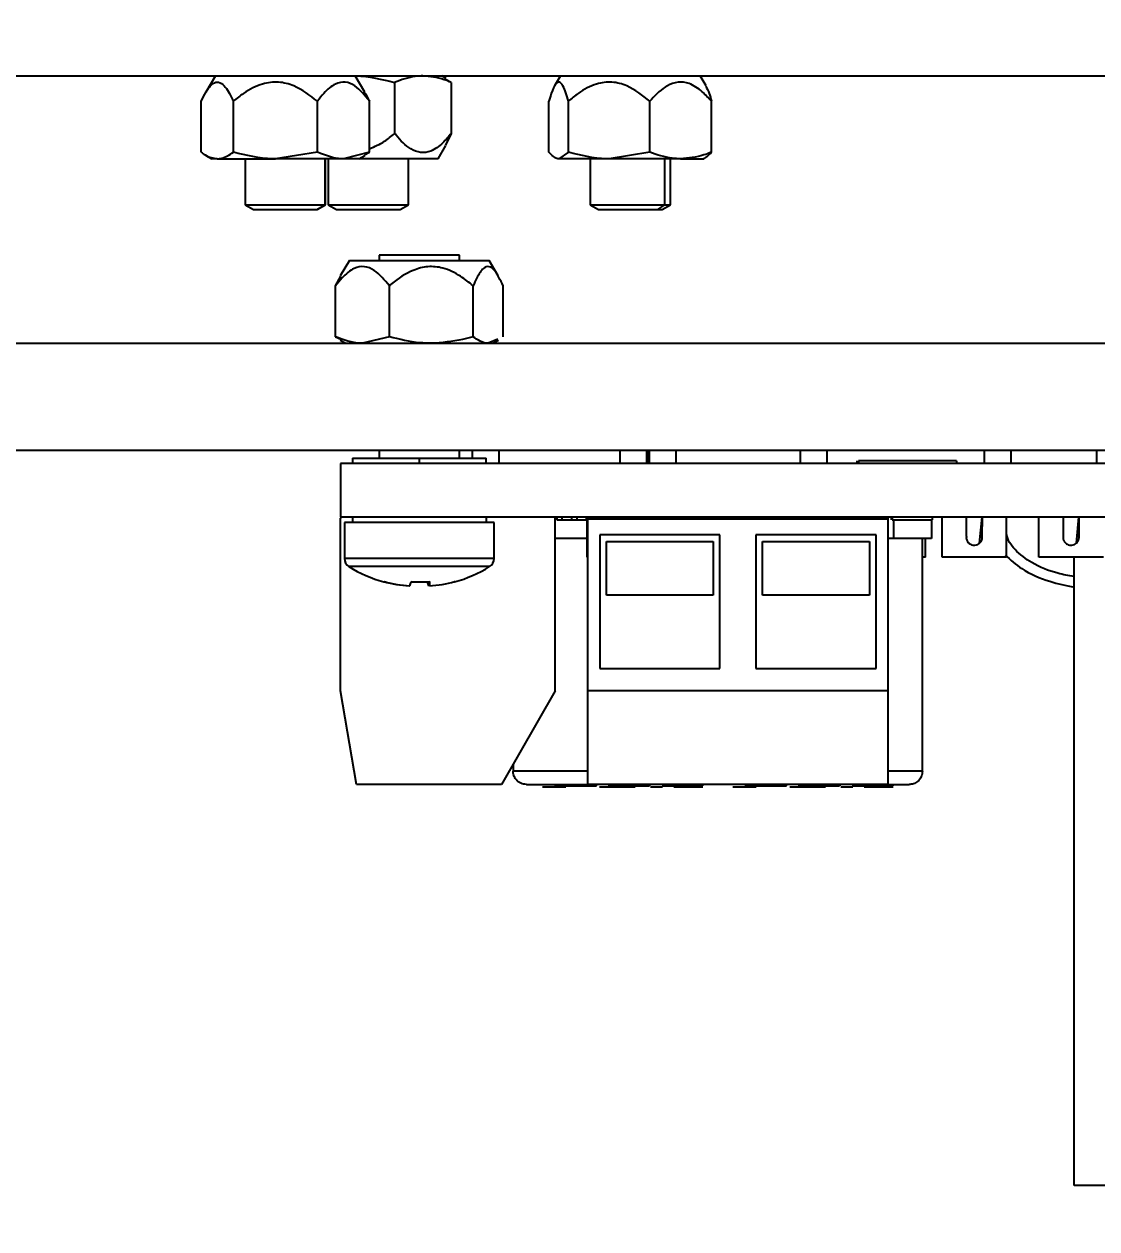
# Model space of a CAD drawing. Header units: millimetres. Extents: x 53 to 380, y 29 to 265.
# Drawn here: x 129.1 to 149.16, y 212.75 to 235.28 of the extents above; entities that cross this region are included whole.
import ezdxf

# ---------------------------------------------------------------- set-up
doc = ezdxf.new("R2010")
doc.units = ezdxf.units.MM
doc.styles.add('SLDTEXTSTYLE0', font='TXT', dxfattribs={"width": 0.75})
doc.dimstyles.new('SLDDIMSTYLE0', dxfattribs={"dimtxt": 3.5, "dimasz": 3.302, "dimexe": 0, "dimexo": 0.0625, "dimgap": 0.875, "dimtad": 1, "dimlfac": 2, "dimrnd": 1e-09, "dimzin": 4, "dimdsep": 46, "dimtxsty": 'SLDTEXTSTYLE0', "dimsah": 1, "dimcen": 0.09, "dimadec": 0, "dimazin": 1, "dimtfac": 1, "dimtofl": 0, "dimtmove": 0, "dimatfit": 3, "dimfxl": 1, "dimfrac": 2, "dimtolj": 1, "dimtzin": 12, "dimarcsym": 0})

# ---------------------------------------------------------------- blocks, each defined once
blk = doc.blocks.new('_D')
at = {"color": 7, "linetype": 'Continuous', "lineweight": 0, "transparency": 16777216}
for p, q in [((190.484, 226.312), (190.484, 184.535)), ((53.484, 210.562), (53.484, 184.535)), ((190.484, 185.535), (53.484, 185.535))]:
    blk.add_line(p, q, dxfattribs=at)
at = {"color": 7, "linetype": 'Continuous', "lineweight": 18, "transparency": 16777216}
for points in [[(53.484, 185.535), (56.786, 185.027), (56.786, 186.043)], [(190.484, 185.535), (187.182, 186.043), (187.182, 185.027)]]:
    blk.add_solid(points, dxfattribs=at)
at = {"color": 7, "linetype": 'Continuous', "lineweight": 18, "transparency": 16777216, "insert": (109.937, 190.047), "char_height": 3.5, "attachment_point": 1, "style": 'SLDTEXTSTYLE0'}
blk.add_mtext('274.00', dxfattribs=at)
blk = doc.blocks.new('_D_1')
at = {"color": 7, "linetype": 'Continuous', "lineweight": 0, "transparency": 16777216}
for p, q in [((60.484, 230.312), (60.484, 261.932)), ((165.484, 218.312), (165.484, 261.932)), ((165.484, 260.932), (60.484, 260.932))]:
    blk.add_line(p, q, dxfattribs=at)
at = {"color": 7, "linetype": 'Continuous', "lineweight": 18, "transparency": 16777216}
for points in [[(60.484, 260.932), (63.786, 260.424), (63.786, 261.44)], [(165.484, 260.932), (162.182, 261.44), (162.182, 260.424)]]:
    blk.add_solid(points, dxfattribs=at)
at = {"color": 7, "linetype": 'Continuous', "lineweight": 18, "transparency": 16777216, "insert": (116.619, 265.443), "char_height": 3.5, "attachment_point": 1, "style": 'SLDTEXTSTYLE0'}
blk.add_mtext('210.00', dxfattribs=at)

msp = doc.modelspace()

# ---------------------------------------------------------------- linework, layer by layer
at = {"color": 7, "linetype": 'Continuous', "lineweight": 25}
for p, q in [((116.9602, 234.3116), (188.9835, 234.3116)), ((132.6773, 234.3116), (132.4984, 234.0098)), ((135.4686, 234.0098), (135.2898, 234.3116)), ((136.9924, 234.2632), (136.9085, 234.3116)), ((139.1273, 234.3116), (139.0155, 234.123)), ((141.8515, 234.123), (141.7398, 234.3116)), ((136.0263, 234.1888), (136.0263, 233.2366)), ((137.087, 234.1888), (136.9801, 234.2421)), ((137.087, 234.1888), (137.087, 233.2366)), ((132.4105, 232.8844), (132.4105, 233.8366)), ((133.0104, 232.8844), (133.0104, 233.8366)), ((134.5835, 232.8844), (134.5835, 233.8366)), ((135.5566, 232.8844), (135.5566, 233.8366)), ((138.913, 232.8844), (138.913, 233.8366)), ((139.2774, 232.8844), (139.2774, 233.8366)), ((140.7979, 232.8844), (140.7979, 233.8366)), ((141.954, 232.8844), (141.954, 233.8366)), ((137.087, 233.2366), (136.9798, 233.0152)), ((136.8398, 232.7616), (136.9874, 233.0107)), ((132.4984, 232.8252), (132.6085, 232.7616)), ((132.7105, 232.7616), (132.6085, 232.7616)), ((132.7105, 232.7616), (133.7969, 232.7616)), ((133.2335, 232.7616), (133.2335, 231.9011)), ((134.5835, 232.8844), (133.7969, 232.7616)), ((135.07, 232.7616), (133.7969, 232.7616)), ((134.7335, 231.9011), (134.7335, 232.7616)), ((134.7835, 232.7616), (134.7835, 231.9011)), ((135.5566, 232.8844), (135.07, 232.7616)), ((135.3585, 232.7616), (135.07, 232.7616)), ((135.3585, 232.7616), (135.4686, 232.8252)), ((136.5055, 232.7616), (135.3585, 232.7616)), ((135.4629, 232.8359), (135.5566, 232.8844)), ((136.2835, 231.9011), (136.2835, 232.7616)), ((136.8398, 232.7616), (136.5055, 232.7616)), ((139.2774, 232.8844), (139.0952, 232.7616)), ((140.0377, 232.7616), (139.0952, 232.7616)), ((139.6835, 232.7616), (139.6835, 231.9011)), ((140.7979, 232.8844), (140.0377, 232.7616)), ((141.376, 232.7616), (140.0377, 232.7616)), ((141.1835, 231.9011), (141.1835, 232.7616)), ((141.376, 232.7616), (141.8079, 232.7616)), ((133.2335, 231.9011), (133.3885, 231.8116)), ((133.2335, 231.9011), (134.7297, 231.9011)), ((134.5755, 231.8116), (134.7297, 231.9011)), ((134.5785, 231.8116), (134.7335, 231.9011)), ((134.7297, 231.9011), (134.7335, 231.9011)), ((134.7835, 231.9011), (134.9385, 231.8116)), ((134.7835, 231.9011), (136.2835, 231.9011)), ((136.1285, 231.8116), (136.2835, 231.9011)), ((139.6835, 231.9011), (139.8385, 231.8116)), ((139.6835, 231.9011), (141.0831, 231.9011)), ((140.9488, 231.8116), (141.0831, 231.9011)), ((141.0285, 231.8116), (141.1835, 231.9011)), ((141.0831, 231.9011), (141.1835, 231.9011)), ((133.3885, 231.8116), (134.5755, 231.8116)), ((134.5755, 231.8116), (134.5785, 231.8116)), ((134.9385, 231.8116), (136.1285, 231.8116)), ((139.8385, 231.8116), (140.9488, 231.8116)), ((140.9488, 231.8116), (141.0285, 231.8116)), ((135.7376, 230.9616), (135.7376, 230.8616)), ((137.2376, 230.9616), (135.7376, 230.9616)), ((137.2376, 230.8616), (137.2376, 230.9616)), ((135.1814, 230.8616), (135.0089, 230.5705)), ((135.1814, 230.8616), (137.7939, 230.8616)), ((137.9664, 230.5705), (137.7939, 230.8616)), ((134.9213, 230.3866), (135.019, 230.5646)), ((134.9213, 229.4344), (134.9213, 230.3866)), ((135.9294, 229.4344), (135.9294, 230.3866)), ((137.4957, 229.4344), (137.4957, 230.3866)), ((138.054, 229.4344), (138.054, 230.3866)), ((134.9213, 229.4344), (135.0185, 229.3917)), ((135.0073, 229.3724), (135.1126, 229.3116)), ((135.9294, 229.4344), (135.4253, 229.3116)), ((137.9568, 229.3917), (137.7748, 229.3116)), ((137.8626, 229.3116), (137.9679, 229.3724)), ((116.9602, 229.3116), (154.7614, 229.3116)), ((116.9602, 227.3116), (152.8421, 227.3116)), ((135.7376, 227.3116), (135.7376, 227.1616)), ((137.2376, 227.1616), (137.2376, 227.3116)), ((137.4773, 227.3117), (137.4773, 227.1616)), ((137.9773, 227.3117), (137.9773, 227.0616)), ((140.2381, 227.3117), (140.2381, 227.0616)), ((140.7381, 227.3117), (140.7381, 227.0616)), ((140.7617, 227.3117), (140.7617, 227.0616)), ((140.7867, 227.3117), (140.7867, 227.0616)), ((141.2867, 227.3117), (141.2867, 227.0616)), ((143.6089, 227.3117), (143.6089, 227.0616)), ((144.1089, 227.3117), (144.1089, 227.0616)), ((147.05, 227.3117), (147.05, 227.0616)), ((147.55, 227.3117), (147.55, 227.0616)), ((149.1612, 227.0616), (149.1612, 227.3116)), ((135.2376, 227.1616), (135.2376, 227.0616)), ((135.2376, 227.1616), (136.4876, 227.1616)), ((136.4876, 227.1616), (136.4876, 227.0616)), ((136.4876, 227.1616), (137.7376, 227.1616)), ((137.7376, 227.0616), (137.7376, 227.1616)), ((144.6775, 227.0616), (144.6775, 227.1116)), ((144.7013, 227.1116), (144.7013, 227.0616)), ((146.5353, 227.1116), (144.7013, 227.1116)), ((146.5353, 227.1116), (146.5353, 227.0616)), ((152.6442, 227.0616), (135.0157, 227.0616)), ((135.0157, 227.0616), (135.0157, 226.0616)), ((151.9273, 226.0616), (135.0157, 226.0616)), ((135.0157, 222.8116), (135.0157, 226.0425)), ((135.0288, 226.0425), (135.0157, 226.0425)), ((135.0288, 226.0425), (135.0288, 226.0616)), ((135.0876, 225.9616), (135.0876, 225.2883)), ((137.8876, 225.9616), (135.0876, 225.9616)), ((135.2376, 226.0616), (135.2376, 225.9616)), ((137.7376, 226.0616), (137.7376, 225.9616)), ((137.8876, 225.2883), (137.8876, 225.9616)), ((139.0274, 222.8116), (139.0274, 226.0616)), ((139.0543, 226.0616), (139.0543, 226.0116)), ((139.0544, 226.0616), (139.0544, 226.0116)), ((139.0628, 226.0616), (139.0628, 226.0116)), ((139.0628, 226.0116), (139.1557, 226.0116)), ((139.1557, 226.0616), (139.1557, 226.0116)), ((139.1557, 226.0116), (139.3329, 226.0116)), ((139.3329, 226.0616), (139.3329, 226.0116)), ((139.3329, 226.0116), (139.4342, 226.0116)), ((139.4342, 226.0616), (139.4342, 226.0116)), ((139.4342, 226.0116), (139.6115, 226.0116)), ((139.6115, 226.0616), (139.6115, 226.0116)), ((139.6367, 226.0116), (139.6286, 226.0116)), ((139.6286, 225.3116), (139.6286, 226.0116)), ((139.6367, 226.0289), (139.6367, 226.0616)), ((139.6367, 226.0289), (139.6367, 222.8116)), ((139.6367, 226.0289), (145.2589, 226.0289)), ((145.2589, 226.0289), (145.2589, 226.0616)), ((145.2589, 222.8116), (145.2589, 226.0289)), ((145.3214, 226.0116), (145.3214, 226.0616)), ((145.3312, 226.0616), (145.3312, 226.0116)), ((145.3312, 226.0116), (146.0812, 226.0116)), ((145.3634, 225.6616), (145.3634, 226.0116)), ((146.0671, 226.0116), (146.0671, 225.6616)), ((146.0812, 226.0616), (146.0812, 226.0116)), ((146.2687, 225.3116), (146.2687, 226.0616)), ((146.7188, 226.0433), (146.7191, 225.6965)), ((146.9685, 225.5745), (147.0154, 226.0616)), ((147.018, 225.7019), (147.0188, 226.0616)), ((147.4683, 225.3116), (147.4683, 226.0616)), ((147.4689, 225.803), (147.4689, 226.0616)), ((148.0747, 225.3116), (148.0747, 226.0616)), ((148.5288, 226.0433), (148.5291, 225.6965)), ((148.7785, 225.5745), (148.8254, 226.0616)), ((148.828, 225.7019), (148.8288, 226.0616)), ((139.6286, 225.6616), (139.0274, 225.6616)), ((142.1117, 225.7289), (139.8617, 225.7289)), ((139.8617, 225.7289), (139.8617, 223.2289)), ((139.9867, 224.6039), (139.9867, 225.6039)), ((139.9867, 225.6039), (141.9867, 225.6039)), ((141.9867, 225.6039), (141.9867, 224.6039)), ((142.1117, 223.2289), (142.1117, 225.7289)), ((145.0339, 225.7289), (142.7839, 225.7289)), ((142.7839, 225.7289), (142.7839, 223.2289)), ((142.9089, 225.6039), (144.9089, 225.6039)), ((142.9089, 224.6039), (142.9089, 225.6039)), ((144.9089, 225.6039), (144.9089, 224.6039)), ((145.0339, 223.2289), (145.0339, 225.7289)), ((145.3634, 225.6616), (145.2589, 225.6616)), ((146.0671, 225.6616), (145.3634, 225.6616)), ((145.8994, 221.3116), (145.8994, 225.6616)), ((145.9553, 225.3116), (145.9553, 225.6616)), ((139.6367, 225.3116), (139.6286, 225.3116)), ((145.9553, 225.3116), (145.8994, 225.3116)), ((147.4683, 225.3116), (146.2687, 225.3116)), ((147.4689, 225.3116), (147.4683, 225.3116)), ((149.2818, 225.3116), (148.0747, 225.3116)), ((148.7344, 213.5616), (148.7344, 225.3116)), ((136.6562, 224.8542), (136.6642, 224.7751)), ((136.678, 224.7751), (136.6693, 224.8549)), ((136.2973, 224.7751), (136.2974, 224.7762)), ((141.9867, 224.6039), (139.9867, 224.6039)), ((144.9089, 224.6039), (142.9089, 224.6039)), ((139.8617, 223.2289), (142.1117, 223.2289)), ((142.7839, 223.2289), (145.0339, 223.2289)), ((135.3157, 221.0616), (135.0157, 222.8116)), ((139.0274, 222.8116), (138.0274, 221.0616)), ((145.2589, 222.8116), (139.6367, 222.8116)), ((139.6367, 222.8116), (139.6367, 221.0616)), ((145.2589, 221.0616), (145.2589, 222.8116)), ((138.2409, 221.4353), (138.2409, 221.3116)), ((138.0274, 221.0616), (135.3157, 221.0616)), ((139.2313, 221.0116), (138.7909, 221.0116)), ((139.0312, 221.0616), (139.0312, 221.0366)), ((139.1103, 221.0616), (139.1103, 221.0366)), ((139.4162, 221.0616), (139.4162, 221.0366)), ((145.2589, 221.0616), (139.6367, 221.0616)), ((139.8006, 221.0366), (139.8006, 221.0616)), ((140.5248, 221.0116), (139.8584, 221.0116)), ((140.0312, 221.0616), (140.0312, 221.0366)), ((140.0409, 221.0616), (140.0409, 221.0366)), ((140.0409, 221.0366), (140.7909, 221.0366)), ((140.7909, 221.0366), (140.7909, 221.0616)), ((140.8006, 221.0366), (140.8006, 221.0616)), ((141.0388, 221.0116), (140.8113, 221.0116)), ((141.0409, 221.0616), (141.0409, 221.0366)), ((141.0409, 221.0366), (141.1286, 221.0366)), ((141.1286, 221.0616), (141.1286, 221.0366)), ((141.1286, 221.0366), (141.7909, 221.0366)), ((141.7909, 221.0116), (141.2496, 221.0116)), ((141.7909, 221.0366), (141.7909, 221.0616)), ((142.7897, 221.0116), (142.3494, 221.0116)), ((142.5896, 221.0616), (142.5896, 221.0366)), ((142.6688, 221.0616), (142.6688, 221.0366)), ((142.9747, 221.0616), (142.9747, 221.0366)), ((143.3591, 221.0366), (143.3591, 221.0616)), ((144.0833, 221.0116), (143.4169, 221.0116)), ((143.5896, 221.0616), (143.5896, 221.0366)), ((143.5994, 221.0616), (143.5994, 221.0366)), ((143.5994, 221.0366), (144.3494, 221.0366)), ((144.3494, 221.0366), (144.3494, 221.0616)), ((144.3591, 221.0366), (144.3591, 221.0616)), ((144.5973, 221.0116), (144.3698, 221.0116)), ((144.5994, 221.0616), (144.5994, 221.0366)), ((144.5994, 221.0366), (144.687, 221.0366)), ((144.687, 221.0616), (144.687, 221.0366)), ((144.687, 221.0366), (145.3494, 221.0366)), ((145.3494, 221.0116), (144.8081, 221.0116)), ((145.3494, 221.0366), (145.3494, 221.0616)), ((149.6237, 213.5616), (148.7344, 213.5616))]:
    msp.add_line(p, q, dxfattribs=at)
at = {"color": 8, "linetype": 'Continuous', "lineweight": 25}
for p, q in [((134.7297, 231.9011), (134.7297, 232.7616)), ((141.0831, 231.9011), (141.0831, 232.7616)), ((137.8876, 225.2883), (135.0876, 225.2883)), ((137.8023, 225.1352), (135.173, 225.1352)), ((139.6367, 221.3116), (138.2409, 221.3116)), ((145.8994, 221.3116), (145.2589, 221.3116))]:
    msp.add_line(p, q, dxfattribs=at)
at = {"color": 7, "linetype": 'Continuous', "lineweight": 25, "flags": 128}
msp.add_lwpolyline([(137.151, 224.8559), (137.151, 224.8536), (137.1506, 224.8519), (137.1496, 224.8509), (137.1482, 224.8506), (137.1463, 224.8509), (137.144, 224.8519), (137.1415, 224.8533)], dxfattribs=at)
at = {"color": 7, "linetype": 'Continuous', "lineweight": 25}
for centre, radius, start, end in [((135.2676, 225.2883), 0.18, 180, 238.2737), ((137.7076, 225.2883), 0.18, 301.7263, 0), ((136.4876, 227.2616), 2.5, 238.2737, 254.65828), ((136.4876, 227.2616), 2.5, 285.34172, 301.7263), ((136.4802, 227.2714), 2.503, 254.80763, 265.80844), ((135.8249, 224.8683), 0.0177, 274.24148, 315.34659), ((136.4948, 227.2812), 2.5128, 254.8349, 265.80686), ((135.9959, 224.9225), 0.3479, 334.93054, 348.95703), ((136.4627, 227.7279), 2.8774, 267.49212, 270.49621), ((136.5124, 227.731), 2.8804, 266.51752, 273.48248), ((136.9795, 224.9226), 0.3481, 191.04602, 205.06641), ((136.4951, 227.2714), 2.503, 274.19149, 285.19244), ((136.3837, 224.8502), 0.3038, 345.69405, 1.07979)]:
    msp.add_arc(centre, radius, start, end, dxfattribs=at)
for points, knots in [([(135.2496, 234.3116), (135.268, 234.3115), (135.5303, 234.3097), (135.7873, 234.2471), (136.0263, 234.1888)], [0, 0, 0, 0, 0.07014976, 1, 1, 1, 1]), ([(136.5567, 234.3116), (136.5084, 234.3098), (136.3289, 234.303), (136.1541, 234.237), (136.0263, 234.1888)], [0, 0, 0, 0, 0.2686334, 1, 1, 1, 1]), ([(137.087, 234.1888), (137.0425, 234.2073), (136.8696, 234.2793), (136.69, 234.2978), (136.5567, 234.3116)], [0, 0, 0, 0, 0.2575504, 1, 1, 1, 1]), ([(132.4105, 233.8366), (132.4399, 233.8983), (132.5058, 234.0368), (132.6158, 234.1778), (132.7358, 234.2102), (132.8658, 234.1187), (132.9532, 233.9628), (133.0051, 233.8483), (133.0104, 233.8366)], [0, 0, 0, 0, 0.1677333, 0.3769166, 0.5370129, 0.6969878, 0.9691372, 1, 1, 1, 1]), ([(134.5835, 233.8366), (134.4431, 233.9454), (134.2233, 234.1157), (133.8535, 234.2129), (133.519, 234.1707), (133.2384, 234.0209), (133.0731, 233.8872), (133.0104, 233.8366)], [0, 0, 0, 0, 0.2991379, 0.4681421, 0.6379813, 0.8628318, 1, 1, 1, 1]), ([(135.5566, 233.8366), (135.4697, 233.9454), (135.3338, 234.1157), (135.105, 234.2129), (134.8981, 234.1707), (134.7245, 234.0209), (134.6222, 233.8872), (134.5835, 233.8366)], [0, 0, 0, 0, 0.299138, 0.4681422, 0.6379817, 0.8628319, 1, 1, 1, 1]), ([(139.2774, 233.8366), (139.2449, 233.9454), (139.194, 234.1157), (139.1083, 234.2129), (139.0308, 234.1707), (138.9658, 234.0209), (138.9275, 233.8872), (138.913, 233.8366)], [0, 0, 0, 0, 0.2991378, 0.4681424, 0.6379809, 0.8628315, 1, 1, 1, 1]), ([(140.7979, 233.8366), (140.6622, 233.9454), (140.4498, 234.1157), (140.0923, 234.2129), (139.769, 234.1707), (139.4978, 234.0209), (139.338, 233.8872), (139.2774, 233.8366)], [0, 0, 0, 0, 0.299138, 0.4681419, 0.6379812, 0.8628318, 1, 1, 1, 1]), ([(141.954, 233.8366), (141.8975, 233.8983), (141.7703, 234.0368), (141.5584, 234.1778), (141.3271, 234.2102), (141.0766, 234.1187), (140.9083, 233.9628), (140.8081, 233.8483), (140.7979, 233.8366)], [0, 0, 0, 0, 0.16773281, 0.37691724, 0.53701253, 0.69698792, 0.96913741, 1, 1, 1, 1]), ([(141.8462, 234.1198), (141.868, 234.0793), (141.9071, 234.0067), (141.9397, 233.8887), (141.954, 233.8366)], [0, 0, 0, 0, 0.5589733, 1, 1, 1, 1]), ([(135.4591, 234.0048), (135.4873, 233.9642), (135.5216, 233.9149), (135.5513, 233.8484), (135.5566, 233.8366)], [0, 0, 0, 0, 0.8224854, 1, 1, 1, 1]), ([(135.5566, 232.9484), (135.6531, 232.9903), (135.8231, 233.0642), (135.965, 233.1846), (136.0263, 233.2366)], [0, 0, 0, 0, 0.5678202, 1, 1, 1, 1]), ([(137.087, 233.2366), (137.0351, 233.1749), (136.9185, 233.0364), (136.724, 232.8954), (136.5118, 232.863), (136.282, 232.9545), (136.1276, 233.1104), (136.0357, 233.2249), (136.0263, 233.2366)], [0, 0, 0, 0, 0.1677334, 0.3769165, 0.5370134, 0.6969874, 0.9691372, 1, 1, 1, 1]), ([(132.4105, 232.8844), (132.4357, 232.8659), (132.5335, 232.7939), (132.635, 232.7754), (132.7105, 232.7616)], [0, 0, 0, 0, 0.2575508, 1, 1, 1, 1]), ([(132.7105, 232.7616), (132.7377, 232.7634), (132.8393, 232.7702), (132.9381, 232.8362), (133.0104, 232.8844)], [0, 0, 0, 0, 0.2686336, 1, 1, 1, 1]), ([(133.7969, 232.7616), (133.7783, 232.7617), (133.5127, 232.7635), (133.2524, 232.8261), (133.0104, 232.8844)], [0, 0, 0, 0, 0.07014971, 1, 1, 1, 1]), ([(135.07, 232.7616), (135.0585, 232.7617), (134.8942, 232.7635), (134.7332, 232.8261), (134.5835, 232.8844)], [0, 0, 0, 0, 0.07014999, 1, 1, 1, 1]), ([(139.0952, 232.7616), (139.0909, 232.7617), (139.0294, 232.7635), (138.9691, 232.8261), (138.913, 232.8844)], [0, 0, 0, 0, 0.0701499, 1, 1, 1, 1]), ([(140.0377, 232.7616), (140.0197, 232.7617), (139.7629, 232.7635), (139.5114, 232.8261), (139.2774, 232.8844)], [0, 0, 0, 0, 0.07015021, 1, 1, 1, 1]), ([(141.376, 232.7616), (141.3234, 232.7634), (141.1278, 232.7702), (140.9373, 232.8362), (140.7979, 232.8844)], [0, 0, 0, 0, 0.2686357, 1, 1, 1, 1]), ([(141.954, 232.8844), (141.9055, 232.8659), (141.7171, 232.7939), (141.5213, 232.7754), (141.376, 232.7616)], [0, 0, 0, 0, 0.2575502, 1, 1, 1, 1]), ([(141.7718, 232.7616), (141.7761, 232.7617), (141.8377, 232.7635), (141.898, 232.8261), (141.954, 232.8844)], [0, 0, 0, 0, 0.0701502, 1, 1, 1, 1]), ([(135.9294, 230.3866), (135.8394, 230.4954), (135.6986, 230.6657), (135.4616, 230.7629), (135.2472, 230.7207), (135.0674, 230.5709), (134.9614, 230.4372), (134.9213, 230.3866)], [0, 0, 0, 0, 0.2991379, 0.4681419, 0.6379813, 0.8628318, 1, 1, 1, 1]), ([(137.4957, 230.3866), (137.4191, 230.4483), (137.2468, 230.5868), (136.9597, 230.7278), (136.6463, 230.7602), (136.3069, 230.6687), (136.0789, 230.5128), (135.9432, 230.3983), (135.9294, 230.3866)], [0, 0, 0, 0, 0.1677336, 0.376917, 0.5370129, 0.6969875, 0.9691371, 1, 1, 1, 1]), ([(138.054, 230.3866), (138.0041, 230.4954), (137.9262, 230.6657), (137.7949, 230.7629), (137.6762, 230.7207), (137.5766, 230.5709), (137.5179, 230.4372), (137.4957, 230.3866)], [0, 0, 0, 0, 0.299138, 0.4681422, 0.6379815, 0.8628315, 1, 1, 1, 1]), ([(135.4253, 229.3116), (135.4134, 229.3117), (135.2432, 229.3135), (135.0764, 229.3761), (134.9213, 229.4344)], [0, 0, 0, 0, 0.07014938, 1, 1, 1, 1]), ([(136.7125, 229.3116), (136.6413, 229.3134), (136.3762, 229.3202), (136.1181, 229.3862), (135.9294, 229.4344)], [0, 0, 0, 0, 0.26863271, 1, 1, 1, 1]), ([(137.4957, 229.4344), (137.43, 229.4159), (137.1747, 229.3439), (136.9095, 229.3254), (136.7125, 229.3116)], [0, 0, 0, 0, 0.257551, 1, 1, 1, 1]), ([(137.7748, 229.3116), (137.7682, 229.3117), (137.674, 229.3135), (137.5816, 229.3761), (137.4957, 229.4344)], [0, 0, 0, 0, 0.07014957, 1, 1, 1, 1]), ([(148.7344, 224.9489), (148.632, 224.9669), (148.3572, 225.0154), (147.9699, 225.1753), (147.6375, 225.4213), (147.4751, 225.6525), (147.4698, 225.7822), (147.4689, 225.803)], [0, 0, 0, 0, 0.192316, 0.5163864, 0.7608949, 0.9615552, 1, 1, 1, 1]), ([(146.7207, 225.6978), (146.7199, 225.6899), (146.7175, 225.6664), (146.7289, 225.6269), (146.7545, 225.5851), (146.7931, 225.5542), (146.8371, 225.5377), (146.885, 225.535), (146.9313, 225.5464), (146.957, 225.5659), (146.9685, 225.5745)], [0, 0, 0, 0, 0.0670043, 0.1989245, 0.3380006, 0.4770758, 0.6089989, 0.7287931, 0.8792558, 1, 1, 1, 1]), ([(146.9685, 225.5745), (146.9784, 225.5849), (147.0006, 225.6082), (147.0182, 225.6529), (147.0182, 225.6849), (147.0182, 225.6991)], [0, 0, 0, 0, 0.3088133, 0.6936238, 1, 1, 1, 1]), ([(148.5307, 225.6978), (148.5299, 225.6899), (148.5275, 225.6664), (148.5389, 225.6269), (148.5645, 225.5851), (148.6031, 225.5542), (148.6471, 225.5377), (148.695, 225.535), (148.7413, 225.5464), (148.767, 225.5659), (148.7785, 225.5745)], [0, 0, 0, 0, 0.0670044, 0.1989256, 0.3379986, 0.4770776, 0.6089954, 0.7287893, 0.8792517, 1, 1, 1, 1]), ([(148.7785, 225.5745), (148.7884, 225.5849), (148.8106, 225.6082), (148.8282, 225.6529), (148.8282, 225.6849), (148.8282, 225.6991)], [0, 0, 0, 0, 0.308806, 0.6936232, 1, 1, 1, 1]), ([(147.4448, 225.3507), (147.5451, 225.2622), (147.7897, 225.0464), (148.2419, 224.8555), (148.5817, 224.7828), (148.7344, 224.7501)], [0, 0, 0, 0, 0.2770473, 0.6751947, 1, 1, 1, 1]), ([(138.4909, 221.0616), (138.4555, 221.066), (138.3817, 221.0752), (138.2979, 221.1428), (138.2491, 221.2269), (138.2436, 221.2841), (138.2409, 221.3116)], [0, 0, 0, 0, 0.27026278, 0.56242909, 0.78973676, 1, 1, 1, 1]), ([(145.8994, 221.3116), (145.8949, 221.2762), (145.8858, 221.2024), (145.8181, 221.1186), (145.734, 221.0698), (145.6768, 221.0643), (145.6494, 221.0616)], [0, 0, 0, 0, 0.27026027, 0.56242911, 0.78973611, 1, 1, 1, 1]), ([(138.4909, 221.0616), (138.505, 221.0616), (138.537, 221.0616), (138.8025, 221.0616), (139.1868, 221.0616), (139.4916, 221.0616), (139.6404, 221.0616)], [0, 0, 0, 0, 0.2369939, 0.5367703, 0.7737642, 1, 1, 1, 1]), ([(139.0312, 221.0366), (139.0323, 221.0366), (139.0346, 221.0366), (139.0588, 221.0366), (139.0908, 221.0366), (139.1103, 221.0366)], [0, 0, 0, 0, 0.2805287, 0.5607043, 1, 1, 1, 1]), ([(139.1103, 221.0366), (139.1653, 221.0366), (139.2639, 221.0366), (139.3696, 221.0366), (139.4162, 221.0366)], [0, 0, 0, 0, 0.5583486, 1, 1, 1, 1]), ([(139.1451, 221.0366), (139.154, 221.0366), (139.1838, 221.0366), (139.2176, 221.0366), (139.2413, 221.0366)], [0, 0, 0, 0, 0.2992587, 1, 1, 1, 1]), ([(139.2413, 221.0366), (139.2761, 221.0366), (139.3457, 221.0366), (139.4515, 221.0366), (139.5173, 221.0366), (139.5576, 221.0366)], [0, 0, 0, 0, 0.279147, 0.5590622, 1, 1, 1, 1]), ([(139.4162, 221.0366), (139.497, 221.0366), (139.6179, 221.0366), (139.7488, 221.0366), (139.7953, 221.0366), (139.7988, 221.0366), (139.8006, 221.0366)], [0, 0, 0, 0, 0.5008645, 0.7499492, 0.8749112, 1, 1, 1, 1]), ([(142.5896, 221.0366), (142.5908, 221.0366), (142.593, 221.0366), (142.6172, 221.0366), (142.6492, 221.0366), (142.6688, 221.0366)], [0, 0, 0, 0, 0.2805299, 0.5607054, 1, 1, 1, 1]), ([(142.6688, 221.0366), (142.7238, 221.0366), (142.8224, 221.0366), (142.928, 221.0366), (142.9747, 221.0366)], [0, 0, 0, 0, 0.5583504, 1, 1, 1, 1]), ([(142.7036, 221.0366), (142.7125, 221.0366), (142.7422, 221.0366), (142.7761, 221.0366), (142.7998, 221.0366)], [0, 0, 0, 0, 0.2992499, 1, 1, 1, 1]), ([(142.7998, 221.0366), (142.8345, 221.0366), (142.9041, 221.0366), (143.0099, 221.0366), (143.0758, 221.0366), (143.116, 221.0366)], [0, 0, 0, 0, 0.279148, 0.5590624, 1, 1, 1, 1]), ([(142.9747, 221.0366), (143.0554, 221.0366), (143.1764, 221.0366), (143.3073, 221.0366), (143.3537, 221.0366), (143.3573, 221.0366), (143.3591, 221.0366)], [0, 0, 0, 0, 0.5008673, 0.7499498, 0.8749119, 1, 1, 1, 1]), ([(145.2589, 221.0616), (145.2692, 221.0616), (145.4325, 221.0616), (145.5969, 221.0616), (145.6333, 221.0616), (145.6494, 221.0616)], [0, 0, 0, 0, 0.0359524, 0.5743552, 1, 1, 1, 1])]:
    msp.add_open_spline(points, degree=3, knots=knots, dxfattribs=at)

# ---------------------------------------------------------------- dimensions: what is measured, and where the dimension line sits
at = {"color": 7, "linetype": 'Continuous', "lineweight": 18}
for base, p1, p2, picture, middle in [((60.4835, 260.9316), (165.4838, 217.3116), (60.4835, 229.3116), '_D_1', (123.7305, 260.9316)), ((53.4835, 185.5355), (190.4835, 227.3116), (53.4835, 211.5616), '_D', (117.0483, 185.5355))]:
    dim = msp.add_linear_dim(base=base, p1=p1, p2=p2, dimstyle='SLDDIMSTYLE0', dxfattribs=at)
    dim.commit()
    dim.dimension.update_dxf_attribs({"geometry": picture, "text_midpoint": middle, "dimtype": 160})

doc.saveas('drawing.dxf')
